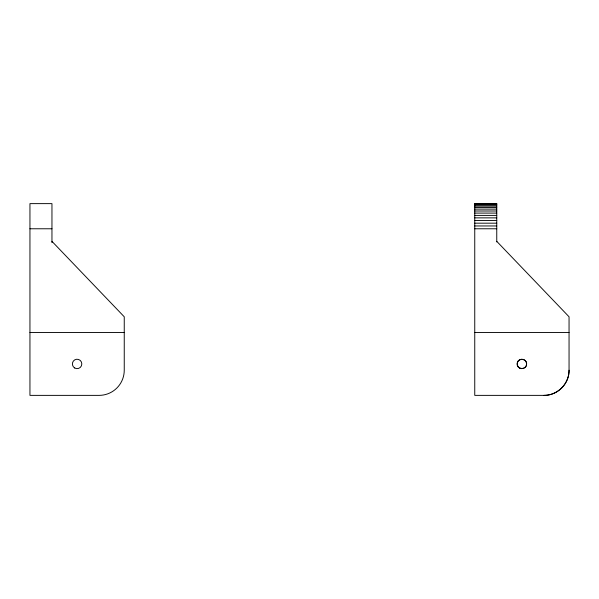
<?xml version="1.0" encoding="UTF-8"?>
<svg xmlns="http://www.w3.org/2000/svg" width="599" height="599" viewBox="0 0 599 599"><rect width="100%" height="100%" fill="white"/><g stroke="black" fill="none" stroke-linecap="round" stroke-linejoin="round"><path stroke-width="0.9" d="M496.758 241.352L569.05 316.789L569.05 370.227C569.35 383.667 557.347 395.669 543.907 395.37L474.752 395.37L474.752 203.63L496.758 203.63L496.758 241.914M474.752 203.787L496.758 203.787M474.752 204.259L496.758 204.259M474.752 205.038L496.758 205.038M474.752 206.123L496.758 206.123M474.752 207.486L496.758 207.486M474.752 209.118L496.758 209.118M474.752 210.998L496.758 210.998M474.752 213.094L496.758 213.094M474.752 215.4L496.758 215.4M474.752 217.864L496.758 217.864M474.752 220.469L496.758 220.469M474.752 223.18L496.758 223.18M474.752 225.958L496.758 225.958M29.95 228.773L51.956 228.773M474.752 228.773L496.758 228.773M29.95 332.505L124.248 332.505M474.752 332.505L569.05 332.505M51.956 241.352L124.248 316.789L124.248 370.227A25.143 25.143 0 0 1 99.105 395.37L29.95 395.37L29.95 203.63L51.956 203.63L51.956 242.662M569.05 370.227A25.143 25.143 0 0 1 543.907 395.37M526.603 363.638C527.217 370.062 516.578 370.062 517.192 363.638C517.311 357.947 526.491 357.947 526.603 363.638M74.74 368.018A4.717 4.717 0 0 0 81.816 363.937A4.717 4.717 0 0 0 74.74 359.857A4.717 4.717 0 0 0 74.74 368.018M519.543 368.018A4.717 4.717 0 0 0 526.618 363.937A4.717 4.717 0 0 0 519.543 359.857A4.717 4.717 0 0 0 519.543 368.018"/></g></svg>
